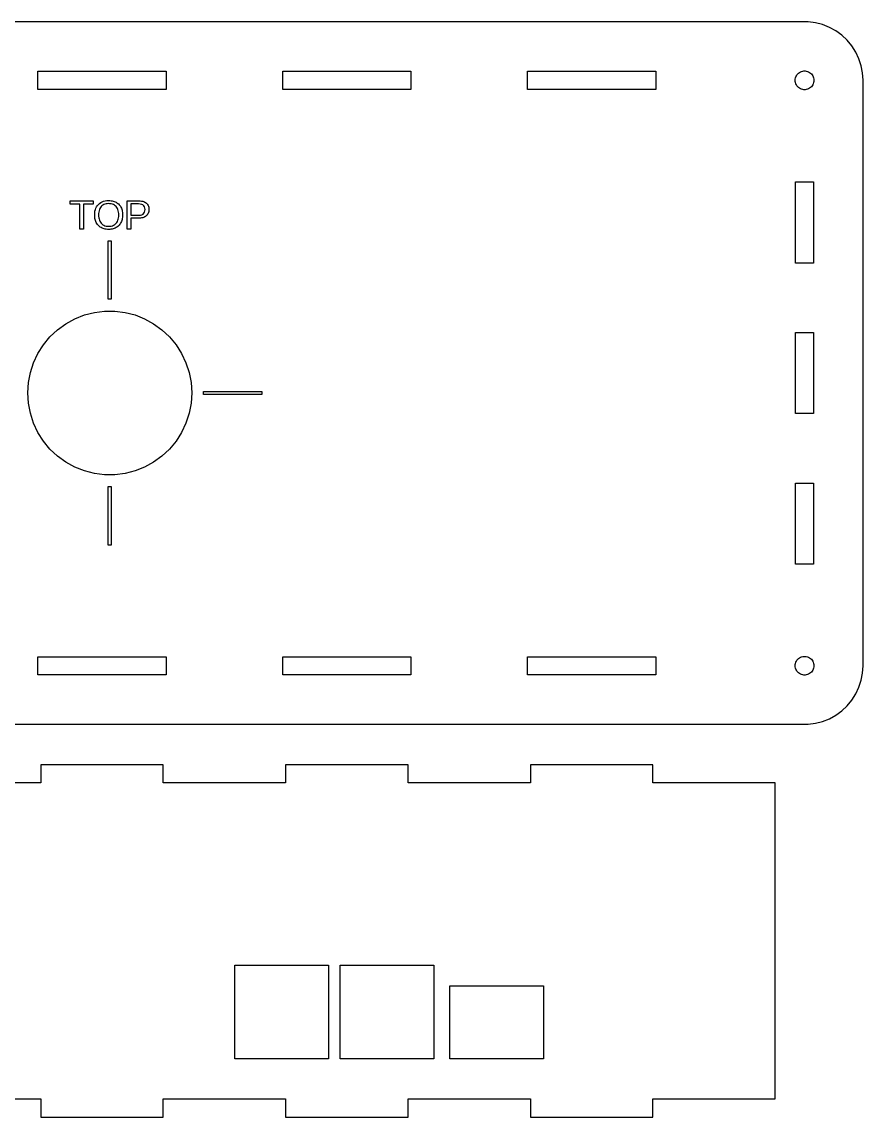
# Model space of a CAD drawing. Header units: metres. Extents: x -100 to 327, y -67 to 314.
# Drawn here: x 116.3 to 260, y 126.9 to 314 of the extents above; entities that cross this region are included whole.
import ezdxf

# ---------------------------------------------------------------- set-up
doc = ezdxf.new("R2010")
doc.units = ezdxf.units.M

msp = doc.modelspace()

# ---------------------------------------------------------------- linework, layer by layer
for p, q in [((250.628, 313.98), (9.37209, 313.98)), ((251.874, 313.823), (250.628, 313.98)), ((253.09, 313.511), (251.874, 313.823)), ((254.258, 313.048), (253.09, 313.511)), ((255.358, 312.443), (254.258, 313.048)), ((256.374, 311.705), (255.358, 312.443)), ((257.29, 310.845), (256.374, 311.705)), ((258.09, 309.878), (257.29, 310.845)), ((258.763, 308.818), (258.09, 309.878)), ((259.298, 307.681), (258.763, 308.818)), ((259.686, 306.487), (259.298, 307.681)), ((119.045, 302.45), (119.045, 305.55)), ((119.045, 305.55), (140.955, 305.55)), ((140.955, 305.55), (140.955, 302.45)), ((160.864, 302.45), (160.864, 305.55)), ((160.864, 305.55), (182.773, 305.55)), ((182.773, 305.55), (182.773, 302.45)), ((202.682, 302.45), (202.682, 305.55)), ((202.682, 305.55), (224.591, 305.55)), ((224.591, 305.55), (224.591, 302.45)), ((248.706, 304.94), (248.834, 305.095)), ((248.834, 305.095), (248.98, 305.233)), ((248.98, 305.233), (249.143, 305.351)), ((249.143, 305.351), (249.319, 305.448)), ((249.319, 305.448), (249.506, 305.522)), ((249.506, 305.522), (249.7, 305.572)), ((249.7, 305.572), (249.9, 305.597)), ((249.9, 305.597), (250.1, 305.597)), ((250.1, 305.597), (250.3, 305.572)), ((250.3, 305.572), (250.494, 305.522)), ((250.494, 305.522), (250.681, 305.448)), ((250.681, 305.448), (250.857, 305.351)), ((250.857, 305.351), (251.02, 305.233)), ((251.02, 305.233), (251.166, 305.095)), ((251.166, 305.095), (251.294, 304.94)), ((259.921, 305.253), (259.686, 306.487)), ((260, 304), (259.921, 305.253)), ((248.4, 304), (248.413, 304.201)), ((248.413, 303.799), (248.4, 304)), ((248.413, 304.201), (248.45, 304.398)), ((248.45, 303.602), (248.413, 303.799)), ((248.45, 304.398), (248.512, 304.589)), ((248.512, 303.411), (248.45, 303.602)), ((248.512, 304.589), (248.598, 304.771)), ((248.598, 303.229), (248.512, 303.411)), ((248.598, 304.771), (248.706, 304.94)), ((248.706, 303.06), (248.598, 303.229)), ((251.294, 304.94), (251.402, 304.771)), ((251.402, 303.229), (251.294, 303.06)), ((251.402, 304.771), (251.488, 304.589)), ((251.488, 303.411), (251.402, 303.229)), ((251.488, 304.589), (251.55, 304.398)), ((251.55, 303.602), (251.488, 303.411)), ((251.55, 304.398), (251.587, 304.201)), ((251.587, 303.799), (251.55, 303.602)), ((251.587, 304.201), (251.6, 304)), ((251.6, 304), (251.587, 303.799)), ((260, 204), (260, 304)), ((140.955, 302.45), (119.045, 302.45)), ((182.773, 302.45), (160.864, 302.45)), ((224.591, 302.45), (202.682, 302.45)), ((248.834, 302.905), (248.706, 303.06)), ((248.98, 302.767), (248.834, 302.905)), ((249.143, 302.649), (248.98, 302.767)), ((249.319, 302.552), (249.143, 302.649)), ((249.506, 302.478), (249.319, 302.552)), ((249.7, 302.428), (249.506, 302.478)), ((249.9, 302.403), (249.7, 302.428)), ((250.1, 302.403), (249.9, 302.403)), ((250.3, 302.428), (250.1, 302.403)), ((250.494, 302.478), (250.3, 302.428)), ((250.681, 302.552), (250.494, 302.478)), ((250.857, 302.649), (250.681, 302.552)), ((251.02, 302.767), (250.857, 302.649)), ((251.166, 302.905), (251.02, 302.767)), ((251.294, 303.06), (251.166, 302.905)), ((248.45, 272.786), (248.45, 286.643)), ((248.45, 286.643), (251.55, 286.643)), ((251.55, 286.643), (251.55, 272.786)), ((124.538, 282.869), (124.538, 283.4)), ((124.538, 283.4), (128.507, 283.4)), ((126.197, 282.869), (124.538, 282.869)), ((126.197, 278.6), (126.197, 282.869)), ((128.507, 282.869), (126.845, 282.869)), ((126.845, 282.869), (126.845, 278.6)), ((128.507, 283.4), (128.507, 282.869)), ((129.071, 282.405), (129.213, 282.621)), ((129.213, 282.621), (129.381, 282.816)), ((129.381, 282.816), (129.571, 282.988)), ((129.571, 282.988), (129.782, 283.133)), ((129.782, 283.133), (130.013, 283.252)), ((129.997, 282.563), (129.861, 282.43)), ((130.149, 282.676), (129.997, 282.563)), ((130.013, 283.252), (130.264, 283.345)), ((130.316, 282.769), (130.149, 282.676)), ((130.264, 283.345), (130.536, 283.411)), ((130.499, 282.841), (130.316, 282.769)), ((130.697, 282.892), (130.499, 282.841)), ((130.536, 283.411), (130.827, 283.451)), ((130.911, 282.923), (130.697, 282.892)), ((130.827, 283.451), (131.139, 283.464)), ((131.14, 282.933), (130.911, 282.923)), ((131.139, 283.464), (131.345, 283.458)), ((131.366, 282.923), (131.14, 282.933)), ((131.345, 283.458), (131.543, 283.44)), ((131.578, 282.891), (131.366, 282.923)), ((131.543, 283.44), (131.733, 283.411)), ((131.774, 282.839), (131.578, 282.891)), ((131.733, 283.411), (131.915, 283.369)), ((131.956, 282.766), (131.774, 282.839)), ((131.915, 283.369), (132.089, 283.316)), ((132.122, 282.673), (131.956, 282.766)), ((132.089, 283.316), (132.255, 283.25)), ((132.273, 282.558), (132.122, 282.673)), ((132.255, 283.25), (132.413, 283.173)), ((132.409, 282.423), (132.273, 282.558)), ((132.413, 283.173), (132.562, 283.085)), ((132.562, 283.085), (132.7, 282.986)), ((132.7, 282.986), (132.829, 282.876)), ((132.829, 282.876), (132.947, 282.755)), ((132.947, 282.755), (133.054, 282.624)), ((133.054, 282.624), (133.151, 282.482)), ((134.291, 278.6), (134.291, 283.4)), ((134.291, 283.4), (136.319, 283.4)), ((136.241, 282.879), (134.942, 282.879)), ((134.942, 282.879), (134.942, 280.968)), ((136.54, 282.86), (136.241, 282.879)), ((136.319, 283.4), (136.544, 283.392)), ((136.792, 282.802), (136.54, 282.86)), ((136.544, 283.392), (136.753, 283.369)), ((136.753, 283.369), (136.947, 283.33)), ((136.998, 282.707), (136.792, 282.802)), ((136.947, 283.33), (137.126, 283.276)), ((137.159, 282.573), (136.998, 282.707)), ((137.126, 283.276), (137.291, 283.206)), ((137.274, 282.4), (137.159, 282.573)), ((137.291, 283.206), (137.44, 283.121)), ((137.44, 283.121), (137.574, 283.02)), ((137.574, 283.02), (137.693, 282.905)), ((137.693, 282.905), (137.792, 282.777)), ((137.792, 282.777), (137.874, 282.637)), ((137.874, 282.637), (137.938, 282.484)), ((128.749, 281.02), (128.762, 281.338)), ((128.754, 280.808), (128.749, 281.02)), ((128.772, 280.604), (128.754, 280.808)), ((128.762, 281.338), (128.8, 281.636)), ((128.8, 281.636), (128.865, 281.913)), ((128.865, 281.913), (128.955, 282.169)), ((128.955, 282.169), (129.071, 282.405)), ((129.419, 281.272), (129.41, 281.021)), ((129.41, 281.021), (129.419, 280.771)), ((129.446, 281.506), (129.419, 281.272)), ((129.419, 280.771), (129.447, 280.537)), ((129.492, 281.724), (129.446, 281.506)), ((129.557, 281.925), (129.492, 281.724)), ((129.64, 282.11), (129.557, 281.925)), ((129.741, 282.278), (129.64, 282.11)), ((129.861, 282.43), (129.741, 282.278)), ((132.528, 282.27), (132.409, 282.423)), ((132.629, 282.101), (132.528, 282.27)), ((132.712, 281.916), (132.629, 282.101)), ((132.776, 281.716), (132.712, 281.916)), ((132.822, 281.5), (132.776, 281.716)), ((132.849, 281.268), (132.822, 281.5)), ((132.822, 280.521), (132.85, 280.762)), ((132.859, 281.021), (132.849, 281.268)), ((132.85, 280.762), (132.859, 281.021)), ((133.151, 282.482), (133.238, 282.329)), ((133.238, 282.329), (133.313, 282.167)), ((133.313, 282.167), (133.377, 281.996)), ((133.377, 281.996), (133.43, 281.817)), ((133.43, 281.817), (133.47, 281.63)), ((133.47, 281.63), (133.499, 281.435)), ((133.499, 281.435), (133.517, 281.232)), ((133.517, 280.809), (133.499, 280.606)), ((133.517, 281.232), (133.523, 281.02)), ((133.523, 281.02), (133.517, 280.809)), ((134.942, 280.968), (136.268, 280.968)), ((136.268, 280.968), (136.56, 280.988)), ((136.56, 280.988), (136.806, 281.047)), ((136.806, 281.047), (137.007, 281.147)), ((137.007, 281.147), (137.164, 281.286)), ((137.291, 280.66), (137.131, 280.586)), ((137.164, 281.286), (137.276, 281.464)), ((137.343, 282.19), (137.274, 282.4)), ((137.276, 281.464), (137.343, 281.683)), ((137.438, 280.751), (137.291, 280.66)), ((137.365, 281.941), (137.343, 282.19)), ((137.343, 281.683), (137.365, 281.941)), ((137.572, 280.858), (137.438, 280.751)), ((137.691, 280.979), (137.572, 280.858)), ((137.791, 281.112), (137.691, 280.979)), ((137.874, 281.256), (137.791, 281.112)), ((137.937, 281.412), (137.874, 281.256)), ((137.983, 281.579), (137.937, 281.412)), ((137.938, 282.484), (137.983, 282.318)), ((137.983, 282.318), (138.01, 282.139)), ((138.01, 281.758), (137.983, 281.579)), ((138.01, 282.139), (138.019, 281.948)), ((138.019, 281.948), (138.01, 281.758)), ((128.801, 280.408), (128.772, 280.604)), ((128.841, 280.22), (128.801, 280.408)), ((128.893, 280.039), (128.841, 280.22)), ((128.957, 279.866), (128.893, 280.039)), ((129.032, 279.7), (128.957, 279.866)), ((129.118, 279.544), (129.032, 279.7)), ((129.215, 279.398), (129.118, 279.544)), ((129.322, 279.264), (129.215, 279.398)), ((129.439, 279.14), (129.322, 279.264)), ((129.567, 279.028), (129.439, 279.14)), ((129.447, 280.537), (129.493, 280.317)), ((129.493, 280.317), (129.559, 280.113)), ((129.559, 280.113), (129.642, 279.924)), ((129.705, 278.926), (129.567, 279.028)), ((129.642, 279.924), (129.745, 279.75)), ((129.854, 278.835), (129.705, 278.926)), ((129.745, 279.75), (129.866, 279.592)), ((130.012, 278.756), (129.854, 278.835)), ((129.866, 279.592), (130.003, 279.452)), ((130.003, 279.452), (130.156, 279.333)), ((130.178, 278.689), (130.012, 278.756)), ((130.156, 279.333), (130.322, 279.236)), ((130.322, 279.236), (130.503, 279.161)), ((130.503, 279.161), (130.699, 279.107)), ((130.699, 279.107), (130.908, 279.075)), ((130.908, 279.075), (131.133, 279.064)), ((131.133, 279.064), (131.363, 279.074)), ((131.363, 279.074), (131.578, 279.106)), ((131.578, 279.106), (131.776, 279.158)), ((131.776, 279.158), (131.959, 279.231)), ((131.959, 279.231), (132.126, 279.325)), ((132.248, 278.758), (132.082, 278.69)), ((132.126, 279.325), (132.277, 279.439)), ((132.406, 278.838), (132.248, 278.758)), ((132.277, 279.439), (132.413, 279.575)), ((132.555, 278.93), (132.406, 278.838)), ((132.413, 279.575), (132.531, 279.73)), ((132.531, 279.73), (132.631, 279.902)), ((132.694, 279.032), (132.555, 278.93)), ((132.631, 279.902), (132.713, 280.091)), ((132.822, 279.146), (132.694, 279.032)), ((132.713, 280.091), (132.777, 280.297)), ((132.777, 280.297), (132.822, 280.521)), ((132.94, 279.27), (132.822, 279.146)), ((133.048, 279.404), (132.94, 279.27)), ((133.146, 279.549), (133.048, 279.404)), ((133.234, 279.705), (133.146, 279.549)), ((133.31, 279.87), (133.234, 279.705)), ((133.375, 280.043), (133.31, 279.87)), ((133.428, 280.223), (133.375, 280.043)), ((133.47, 280.411), (133.428, 280.223)), ((133.499, 280.606), (133.47, 280.411)), ((136.359, 280.454), (134.942, 280.454)), ((134.942, 280.454), (134.942, 278.6)), ((136.572, 280.462), (136.359, 280.454)), ((136.772, 280.487), (136.572, 280.462)), ((136.958, 280.528), (136.772, 280.487)), ((137.131, 280.586), (136.958, 280.528)), ((126.845, 278.6), (126.197, 278.6)), ((130.352, 278.634), (130.178, 278.689)), ((130.535, 278.591), (130.352, 278.634)), ((130.726, 278.56), (130.535, 278.591)), ((130.925, 278.542), (130.726, 278.56)), ((131.133, 278.536), (130.925, 278.542)), ((131.338, 278.542), (131.133, 278.536)), ((131.536, 278.561), (131.338, 278.542)), ((131.726, 278.591), (131.536, 278.561)), ((131.908, 278.635), (131.726, 278.591)), ((132.082, 278.69), (131.908, 278.635)), ((134.942, 278.6), (134.291, 278.6)), ((131.07, 266.6), (131.07, 276.6)), ((131.07, 276.6), (131.57, 276.6)), ((131.57, 276.6), (131.57, 266.6)), ((251.55, 272.786), (248.45, 272.786)), ((131.57, 266.6), (131.07, 266.6)), ((125.359, 263.268), (126.994, 263.915)), ((126.994, 263.915), (128.697, 264.352)), ((128.697, 264.352), (130.441, 264.572)), ((130.441, 264.572), (132.199, 264.572)), ((132.199, 264.572), (133.943, 264.352)), ((133.943, 264.352), (135.646, 263.915)), ((135.646, 263.915), (137.281, 263.268)), ((122.396, 261.387), (123.818, 262.421)), ((123.818, 262.421), (125.359, 263.268)), ((137.281, 263.268), (138.822, 262.421)), ((138.822, 262.421), (140.244, 261.387)), ((119.994, 258.829), (121.114, 260.184)), ((121.114, 260.184), (122.396, 261.387)), ((140.244, 261.387), (141.526, 260.184)), ((141.526, 260.184), (142.646, 258.829)), ((248.45, 247.071), (248.45, 260.929)), ((248.45, 260.929), (251.55, 260.929)), ((251.55, 260.929), (251.55, 247.071)), ((119.052, 257.345), (119.994, 258.829)), ((142.646, 258.829), (143.588, 257.345)), ((118.303, 255.754), (119.052, 257.345)), ((143.588, 257.345), (144.337, 255.754)), ((117.76, 254.082), (118.303, 255.754)), ((144.337, 255.754), (144.88, 254.082)), ((117.43, 252.355), (117.76, 254.082)), ((144.88, 254.082), (145.21, 252.355)), ((117.32, 250.6), (117.43, 252.355)), ((145.21, 252.355), (145.32, 250.6)), ((147.32, 250.35), (147.32, 250.85)), ((147.32, 250.85), (157.32, 250.85)), ((157.32, 250.85), (157.32, 250.35)), ((117.43, 248.845), (117.32, 250.6)), ((117.76, 247.118), (117.43, 248.845)), ((145.21, 248.845), (144.88, 247.118)), ((145.32, 250.6), (145.21, 248.845)), ((157.32, 250.35), (147.32, 250.35)), ((118.303, 245.446), (117.76, 247.118)), ((144.88, 247.118), (144.337, 245.446)), ((251.55, 247.071), (248.45, 247.071)), ((119.052, 243.855), (118.303, 245.446)), ((144.337, 245.446), (143.588, 243.855)), ((119.994, 242.371), (119.052, 243.855)), ((143.588, 243.855), (142.646, 242.371)), ((121.114, 241.016), (119.994, 242.371)), ((142.646, 242.371), (141.526, 241.016)), ((122.396, 239.813), (121.114, 241.016)), ((123.818, 238.779), (122.396, 239.813)), ((140.244, 239.813), (138.822, 238.779)), ((141.526, 241.016), (140.244, 239.813)), ((125.359, 237.932), (123.818, 238.779)), ((126.994, 237.285), (125.359, 237.932)), ((137.281, 237.932), (135.646, 237.285)), ((138.822, 238.779), (137.281, 237.932)), ((128.697, 236.848), (126.994, 237.285)), ((130.441, 236.628), (128.697, 236.848)), ((132.199, 236.628), (130.441, 236.628)), ((133.943, 236.848), (132.199, 236.628)), ((135.646, 237.285), (133.943, 236.848)), ((131.07, 224.6), (131.07, 234.6)), ((131.07, 234.6), (131.57, 234.6)), ((131.57, 234.6), (131.57, 224.6)), ((248.45, 221.357), (248.45, 235.214)), ((248.45, 235.214), (251.55, 235.214)), ((251.55, 235.214), (251.55, 221.357)), ((131.57, 224.6), (131.07, 224.6)), ((251.55, 221.357), (248.45, 221.357)), ((119.045, 202.45), (119.045, 205.55)), ((119.045, 205.55), (140.955, 205.55)), ((140.955, 205.55), (140.955, 202.45)), ((160.864, 202.45), (160.864, 205.55)), ((160.864, 205.55), (182.773, 205.55)), ((182.773, 205.55), (182.773, 202.45)), ((202.682, 202.45), (202.682, 205.55)), ((202.682, 205.55), (224.591, 205.55)), ((224.591, 205.55), (224.591, 202.45)), ((248.4, 204), (248.413, 204.201)), ((248.413, 203.799), (248.4, 204)), ((248.413, 204.201), (248.45, 204.398)), ((248.45, 204.398), (248.512, 204.589)), ((248.512, 204.589), (248.598, 204.771)), ((248.598, 204.771), (248.706, 204.94)), ((248.706, 204.94), (248.834, 205.095)), ((248.834, 205.095), (248.98, 205.233)), ((248.98, 205.233), (249.143, 205.351)), ((249.143, 205.351), (249.319, 205.448)), ((249.319, 205.448), (249.506, 205.522)), ((249.506, 205.522), (249.7, 205.572)), ((249.7, 205.572), (249.9, 205.597)), ((249.9, 205.597), (250.1, 205.597)), ((250.1, 205.597), (250.3, 205.572)), ((250.3, 205.572), (250.494, 205.522)), ((250.494, 205.522), (250.681, 205.448)), ((250.681, 205.448), (250.857, 205.351)), ((250.857, 205.351), (251.02, 205.233)), ((251.02, 205.233), (251.166, 205.095)), ((251.166, 205.095), (251.294, 204.94)), ((251.294, 204.94), (251.402, 204.771)), ((251.402, 204.771), (251.488, 204.589)), ((251.488, 204.589), (251.55, 204.398)), ((251.55, 204.398), (251.587, 204.201)), ((251.587, 204.201), (251.6, 204)), ((251.6, 204), (251.587, 203.799)), ((259.921, 202.747), (260, 204)), ((140.955, 202.45), (119.045, 202.45)), ((182.773, 202.45), (160.864, 202.45)), ((224.591, 202.45), (202.682, 202.45)), ((248.45, 203.602), (248.413, 203.799)), ((248.512, 203.411), (248.45, 203.602)), ((248.598, 203.229), (248.512, 203.411)), ((248.706, 203.06), (248.598, 203.229)), ((248.834, 202.905), (248.706, 203.06)), ((248.98, 202.767), (248.834, 202.905)), ((249.143, 202.649), (248.98, 202.767)), ((249.319, 202.552), (249.143, 202.649)), ((249.506, 202.478), (249.319, 202.552)), ((249.7, 202.428), (249.506, 202.478)), ((249.9, 202.403), (249.7, 202.428)), ((250.1, 202.403), (249.9, 202.403)), ((250.3, 202.428), (250.1, 202.403)), ((250.494, 202.478), (250.3, 202.428)), ((250.681, 202.552), (250.494, 202.478)), ((250.857, 202.649), (250.681, 202.552)), ((251.02, 202.767), (250.857, 202.649)), ((251.166, 202.905), (251.02, 202.767)), ((251.294, 203.06), (251.166, 202.905)), ((251.402, 203.229), (251.294, 203.06)), ((251.488, 203.411), (251.402, 203.229)), ((251.55, 203.602), (251.488, 203.411)), ((251.587, 203.799), (251.55, 203.602)), ((259.686, 201.513), (259.921, 202.747)), ((258.763, 199.182), (259.298, 200.319)), ((259.298, 200.319), (259.686, 201.513)), ((258.09, 198.122), (258.763, 199.182)), ((256.374, 196.295), (257.29, 197.155)), ((257.29, 197.155), (258.09, 198.122)), ((253.09, 194.489), (254.258, 194.952)), ((254.258, 194.952), (255.358, 195.557)), ((255.358, 195.557), (256.374, 196.295)), ((9.37209, 194.02), (250.628, 194.02)), ((250.628, 194.02), (251.874, 194.177)), ((251.874, 194.177), (253.09, 194.489)), ((140.455, 187.1), (119.545, 187.1)), ((119.545, 187.1), (119.545, 184)), ((140.455, 184), (140.455, 187.1)), ((182.273, 187.1), (161.364, 187.1)), ((161.364, 187.1), (161.364, 184)), ((182.273, 184), (182.273, 187.1)), ((224.091, 187.1), (203.182, 187.1)), ((203.182, 187.1), (203.182, 184)), ((224.091, 184), (224.091, 187.1)), ((119.545, 184), (98.6364, 184)), ((161.364, 184), (140.455, 184)), ((203.182, 184), (182.273, 184)), ((245, 184), (224.091, 184)), ((245, 130), (245, 184)), ((152.67, 136.85), (152.67, 152.85)), ((152.67, 152.85), (168.67, 152.85)), ((168.67, 152.85), (168.67, 136.85)), ((170.67, 136.85), (170.67, 152.85)), ((170.67, 152.85), (186.67, 152.85)), ((186.67, 152.85), (186.67, 136.85)), ((189.42, 136.85), (189.42, 149.35)), ((189.42, 149.35), (205.42, 149.35)), ((205.42, 149.35), (205.42, 136.85)), ((168.67, 136.85), (152.67, 136.85)), ((186.67, 136.85), (170.67, 136.85)), ((205.42, 136.85), (189.42, 136.85)), ((98.6364, 130), (119.545, 130)), ((119.545, 130), (119.545, 126.9)), ((140.455, 126.9), (140.455, 130)), ((140.455, 130), (161.364, 130)), ((161.364, 130), (161.364, 126.9)), ((182.273, 126.9), (182.273, 130)), ((182.273, 130), (203.182, 130)), ((203.182, 130), (203.182, 126.9)), ((224.091, 126.9), (224.091, 130)), ((224.091, 130), (245, 130)), ((119.545, 126.9), (140.455, 126.9)), ((161.364, 126.9), (182.273, 126.9)), ((203.182, 126.9), (224.091, 126.9))]:
    msp.add_line(p, q)

doc.saveas('drawing.dxf')
